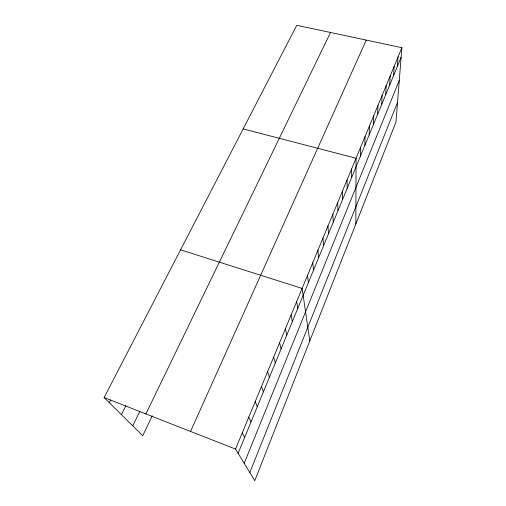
<?xml version="1.0" encoding="UTF-8"?>
<svg xmlns="http://www.w3.org/2000/svg" width="506" height="506" viewBox="0 0 506 506"><rect width="100%" height="100%" fill="white"/><g stroke="black" fill="none" stroke-linecap="round" stroke-linejoin="round"><path stroke-width="0.76" d="M355.844 223.987L356.06 158.258L243.165 128.904M360.487 156.006L360.595 147.322M364.864 145.374L365.047 136.576M369.165 134.919L369.424 126.013M373.396 124.64L373.725 115.64M377.558 114.539L377.957 105.431M381.65 104.597L382.112 95.406M385.673 94.824L386.198 85.539M389.626 85.21L390.215 75.843M393.523 75.748L394.168 66.305M397.349 66.444L398.058 56.919M401.884 47.691L395.97 122.066L254.765 480.7L235.543 449.081L104.116 397.558L296.788 25.3L401.884 47.691L235.543 449.081M249.825 472.572L397.539 102.332M244.196 463.313L399.285 80.372M238.117 453.313L401.119 57.286M190.547 431.441L366.243 40.094M152.243 415.843L142.736 435.685L104.116 397.558M145.892 413.933L330.519 32.485M132.749 425.824L139.947 411.1M121.415 414.635L125.937 405.591M109.252 402.624L110.669 399.86M180.579 249.831L302.12 288.426L309.824 340.867M242.235 432.934L244.638 437.475M248.788 417.127L251.027 421.953M255.201 401.65L257.282 406.748M261.482 386.483L263.417 391.853M267.642 371.625L269.426 377.242M273.676 357.065L275.321 362.928M279.59 342.79L281.102 348.887M285.39 328.799L286.769 335.111M291.076 315.08L292.329 321.607M296.649 301.627L297.781 308.35M307.49 275.473L308.394 282.582M312.752 262.766L313.549 270.052M317.92 250.293L318.616 257.744M322.999 238.048L323.587 245.663M327.977 226.03L328.47 233.797M332.872 214.228L333.264 222.147M337.673 202.634L337.983 210.692M342.391 191.243L342.613 199.44M347.027 180.054L347.16 188.384M351.588 169.061L351.638 177.517"/></g></svg>
